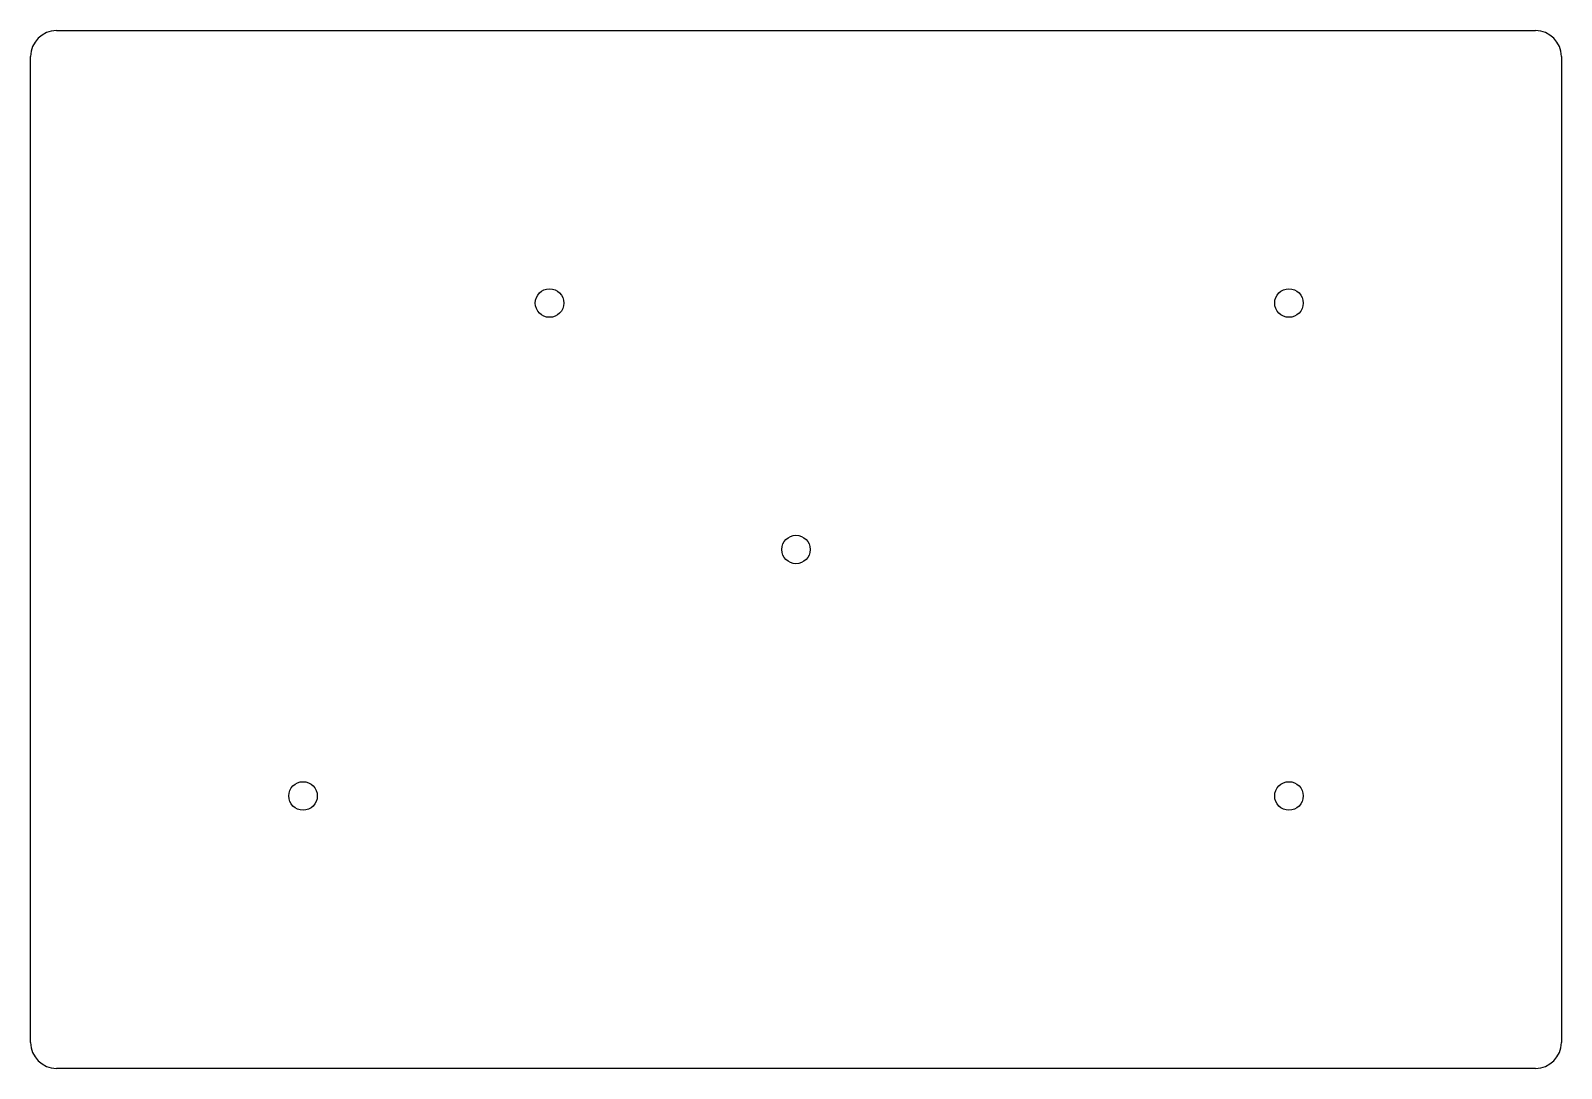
# Model space of a CAD drawing. Header units: millimetres. Extents: x 88 to 206, y -112 to -32.
import ezdxf

# ---------------------------------------------------------------- set-up
doc = ezdxf.new("R2010")
doc.units = ezdxf.units.MM

msp = doc.modelspace()

# ---------------------------------------------------------------- linework, layer by layer
for p, q in [((90.5, -31.5), (204.5, -31.5)), ((88.5, -109.5), (88.5, -33.5)), ((206.5, -33.5), (206.5, -109.5)), ((204.5, -111.5), (90.5, -111.5))]:
    msp.add_line(p, q)
for centre in [(128.5, -52.5), (185.5, -52.5), (147.5, -71.5), (109.5, -90.5), (185.5, -90.5)]:
    msp.add_circle(centre, 1.1)
for centre, start, end in [((90.5, -33.5), 90, 180), ((204.5, -33.5), 360, 90), ((90.5, -109.5), 180, 270), ((204.5, -109.5), 270, 0)]:
    msp.add_arc(centre, 2, start, end)

doc.saveas('drawing.dxf')
